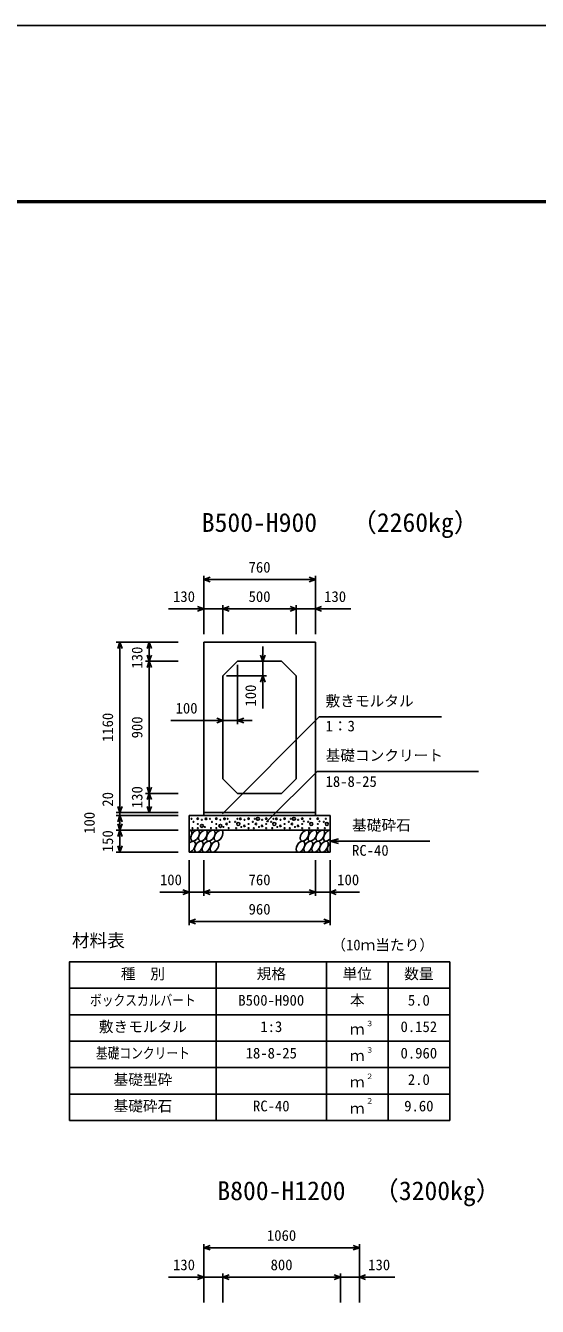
# Model space of a CAD drawing. Units: millimetres, scale not verified. Extents: x -50400 to 50400, y -17820 to 17820.
# Drawn here: x 5366 to 8852, y 9099 to 17820 of the extents above; entities that cross this region are included whole.
import ezdxf
from ezdxf.enums import TextEntityAlignment as Align

# ---------------------------------------------------------------- set-up
doc = ezdxf.new("R2010")
doc.units = ezdxf.units.MM
doc.header["$LTSCALE"] = 60
for name, color, linetype, lineweight in [('0-0_DIM', 7, 'Continuous', 25), ('0-1_Defpoints', 5, 'Continuous', 25), ('0-2_HATCH', 6, 'Continuous', 25), ('0-3_HYO', 3, 'Continuous', 25), ('0-4_HYO2', 4, 'Continuous', 25), ('0-5_OUTLINE', 3, 'Continuous', 25), ('0-7_TXT', 7, 'Continuous', 25), ('0-8_WAKU', 3, 'Continuous', 25)]:
    doc.layers.add(name, color=color, linetype=linetype, lineweight=lineweight)
doc.styles.add('ＭＳ ゴシック', font='')
doc.styles.get('ＭＳ ゴシック').set_extended_font_data('MS Gothic')

msp = doc.modelspace()

# ---------------------------------------------------------------- linework, layer by layer
at = {"layer": '0-0_DIM'}
for p, q in [((6579.98, 14073.78), (6579.98, 13676.89)), ((7339.98, 14048.78), (6579.98, 14048.78)), ((7339.98, 14073.78), (7339.98, 13676.89)), ((6709.98, 13873.78), (6709.98, 13676.89)), ((7209.98, 13873.78), (7209.98, 13676.89)), ((6339.24, 13848.78), (6579.98, 13848.78)), ((6709.98, 13848.78), (6579.98, 13848.78)), ((7209.98, 13848.78), (6709.98, 13848.78)), ((7209.98, 13848.78), (7339.98, 13848.78)), ((7580.73, 13848.78), (7339.98, 13848.78)), ((5983.88, 13621.89), (6404.98, 13621.89)), ((6008.88, 12461.89), (6008.88, 13621.89)), ((6208.88, 13621.89), (6208.88, 13491.89)), ((6982.46, 13591.89), (6982.46, 13491.89)), ((6183.88, 13491.89), (6404.98, 13491.89)), ((6208.88, 13491.89), (6208.88, 12591.89)), ((6809.98, 13466.89), (6809.98, 13063.87)), ((6982.46, 13391.89), (6982.46, 13491.89)), ((6734.98, 13391.89), (7007.46, 13391.89)), ((6982.46, 13391.89), (6982.46, 13171.01)), ((6355.88, 13088.87), (6709.98, 13088.87)), ((6706.2, 12452.55), (7366.48, 13112.83)), ((6809.98, 13088.87), (6709.98, 13088.87)), ((6809.98, 13088.87), (6909.98, 13088.87)), ((8198.89, 13112.83), (7366.48, 13112.83)), ((7008.01, 12398.16), (7352.07, 12742.22)), ((8451.62, 12742.22), (7352.07, 12742.22)), ((6183.88, 12591.89), (6404.98, 12591.89)), ((6208.88, 12461.89), (6208.88, 12591.89)), ((5983.88, 12461.89), (6404.98, 12461.89)), ((5983.88, 12441.89), (6404.98, 12441.89)), ((6008.88, 12461.89), (6008.88, 12441.89)), ((6008.88, 12441.89), (6008.88, 12341.89)), ((5983.88, 12341.89), (6404.98, 12341.89)), ((6008.88, 12341.89), (6008.88, 12191.89)), ((7439.98, 12266.89), (7497.94, 12282.42)), ((8119.79, 12266.89), (7439.98, 12266.89)), ((7439.98, 12266.89), (7497.94, 12251.36)), ((5983.88, 12191.89), (6404.98, 12191.89)), ((6479.98, 11695.28), (6479.98, 12136.89)), ((6579.98, 11895.28), (6579.98, 12136.89)), ((7339.98, 11895.28), (7339.98, 12136.89)), ((7339.98, 11895.28), (7339.98, 12136.89)), ((7439.98, 11695.28), (7439.98, 12136.89)), ((6280.44, 11920.28), (6479.98, 11920.28)), ((6579.98, 11920.28), (6479.98, 11920.28)), ((7339.98, 11920.28), (6579.98, 11920.28)), ((7439.98, 11920.28), (7339.98, 11920.28)), ((7639.53, 11920.28), (7439.98, 11920.28)), ((7439.98, 11720.28), (6479.98, 11720.28)), ((6579.98, 9523.78), (6579.98, 9126.89)), ((7639.98, 9523.78), (7639.98, 9126.89)), ((7639.98, 9498.78), (6579.98, 9498.78)), ((6339.24, 9298.78), (6579.98, 9298.78)), ((6709.98, 9298.78), (6579.98, 9298.78)), ((6709.98, 9323.78), (6709.98, 9126.89)), ((7509.98, 9298.78), (6709.98, 9298.78)), ((7509.98, 9323.78), (7509.98, 9126.89)), ((7509.98, 9298.78), (7639.98, 9298.78)), ((7880.73, 9298.78), (7639.98, 9298.78))]:
    msp.add_line(p, q, dxfattribs=at)
for points in [[(6622.27, 14064.17), (6579.98, 14048.78), (6622.27, 14033.39)], [(7297.7, 14064.17), (7339.98, 14048.78), (7297.7, 14033.39)], [(6537.7, 13864.17), (6579.98, 13848.78), (6537.7, 13833.39)], [(6752.27, 13864.17), (6709.98, 13848.78), (6752.27, 13833.39)], [(7167.7, 13864.17), (7209.98, 13848.78), (7167.7, 13833.39)], [(7382.27, 13864.17), (7339.98, 13848.78), (7382.27, 13833.39)], [(6024.27, 13579.6), (6008.88, 13621.89), (5993.49, 13579.6)], [(6224.27, 13579.6), (6208.88, 13621.89), (6193.49, 13579.6)], [(6224.27, 13534.17), (6208.88, 13491.89), (6193.49, 13534.17)], [(6997.85, 13534.17), (6982.46, 13491.89), (6967.07, 13534.17)], [(6224.27, 13449.6), (6208.88, 13491.89), (6193.49, 13449.6)], [(6997.85, 13349.6), (6982.46, 13391.89), (6967.07, 13349.6)], [(6667.7, 13104.26), (6709.98, 13088.87), (6667.7, 13073.48)], [(6852.27, 13104.26), (6809.98, 13088.87), (6852.27, 13073.48)], [(6224.27, 12634.17), (6208.88, 12591.89), (6193.49, 12634.17)], [(6224.27, 12549.6), (6208.88, 12591.89), (6193.49, 12549.6)], [(6024.27, 12504.17), (6008.88, 12461.89), (5993.49, 12504.17)], [(6224.27, 12504.17), (6208.88, 12461.89), (6193.49, 12504.17)], [(6024.27, 12399.6), (6008.88, 12441.89), (5993.49, 12399.6)], [(6024.27, 12384.17), (6008.88, 12341.89), (5993.49, 12384.17)], [(6024.27, 12299.6), (6008.88, 12341.89), (5993.49, 12299.6)], [(6024.27, 12234.17), (6008.88, 12191.89), (5993.49, 12234.17)], [(6437.7, 11935.67), (6479.98, 11920.28), (6437.7, 11904.88)], [(6622.27, 11935.67), (6579.98, 11920.28), (6622.27, 11904.88)], [(7297.7, 11935.67), (7339.98, 11920.28), (7297.7, 11904.88)], [(7482.27, 11935.67), (7439.98, 11920.28), (7482.27, 11904.88)], [(6522.27, 11735.67), (6479.98, 11720.28), (6522.27, 11704.88)], [(7397.7, 11735.67), (7439.98, 11720.28), (7397.7, 11704.88)], [(6622.27, 9514.17), (6579.98, 9498.78), (6622.27, 9483.39)], [(7597.7, 9514.17), (7639.98, 9498.78), (7597.7, 9483.39)], [(6537.7, 9314.17), (6579.98, 9298.78), (6537.7, 9283.39)], [(6752.27, 9314.17), (6709.98, 9298.78), (6752.27, 9283.39)], [(7467.7, 9314.17), (7509.98, 9298.78), (7467.7, 9283.39)], [(7682.27, 9314.17), (7639.98, 9298.78), (7682.27, 9283.39)]]:
    msp.add_lwpolyline(points, dxfattribs=at)
at = {"layer": '0-1_Defpoints'}
msp.add_lwpolyline([(0, -17820), (50400, -17820), (50400, 17820), (0, 17820)], close=True, dxfattribs=at)
at = {"layer": '0-2_HATCH'}
for centre, radius in [((6495.95, 12419.07), 2.5), ((6509.97, 12398.05), 2.5), ((6538.84, 12419.94), 5), ((6538.84, 12384.05), 2.5), ((6566.88, 12412.06), 2.5), ((6594.92, 12419.07), 5), ((6622.05, 12419.07), 2.5), ((6636.07, 12398.05), 2.5), ((6664.95, 12419.94), 5), ((6664.95, 12384.05), 2.5), ((6692.99, 12412.06), 2.5), ((6721.02, 12419.07), 5), ((6735.04, 12384.05), 5), ((6742.05, 12419.07), 2.5), ((6756.07, 12398.05), 2.5), ((6793.89, 12398.05), 2.5), ((6814.92, 12384.05), 10), ((6807.91, 12419.07), 2.5), ((6828.94, 12419.07), 5), ((6856.98, 12412.06), 2.5), ((6885.01, 12419.94), 5), ((6885.01, 12384.05), 2.5), ((6913.89, 12398.05), 2.5), ((6927.91, 12419.07), 2.5), ((6934.92, 12384.05), 5), ((6948.94, 12419.07), 10), ((6976.98, 12412.06), 2.5), ((7005.01, 12419.94), 5), ((7005.01, 12384.05), 2.5), ((7016.35, 12402.37), 2.5), ((7039.11, 12398.05), 2.5), ((7060.14, 12384.05), 10), ((7053.13, 12419.07), 2.5), ((7074.16, 12419.07), 5), ((7102.2, 12412.06), 2.5), ((7130.24, 12419.94), 5), ((7130.24, 12384.05), 2.5), ((7159.11, 12398.05), 2.5), ((7173.13, 12419.07), 2.5), ((7180.14, 12384.05), 5), ((7194.16, 12419.07), 10), ((7222.2, 12412.06), 2.5), ((7250.24, 12419.94), 5), ((7250.24, 12384.05), 2.5), ((7261.58, 12402.37), 2.5), ((7291.04, 12398.05), 2.5), ((7312.07, 12384.05), 10), ((7305.06, 12419.07), 2.5), ((7356.34, 12419.94), 5), ((7356.34, 12384.05), 2.5), ((7367.68, 12402.37), 2.5), ((7397.14, 12398.05), 2.5), ((7418.17, 12384.05), 10), ((7411.16, 12419.07), 2.5), ((6502.96, 12356.04), 2.5), ((6538.84, 12356.04), 2.5), ((6566.88, 12370.92), 10), ((6587.91, 12363.91), 2.5), ((6629.06, 12356.04), 2.5), ((6664.95, 12356.04), 2.5), ((6692.99, 12370.92), 10), ((6714.01, 12363.91), 2.5), ((6749.06, 12356.04), 2.5), ((6800.9, 12356.04), 2.5), ((6835.95, 12363.91), 2.5), ((6856.98, 12370.92), 5), ((6885.01, 12356.04), 2.5), ((6920.9, 12356.04), 2.5), ((6955.95, 12363.91), 2.5), ((6976.98, 12370.92), 5), ((7005.01, 12356.04), 2.5), ((7046.12, 12356.04), 2.5), ((7081.17, 12363.91), 2.5), ((7102.2, 12370.92), 5), ((7130.24, 12356.04), 2.5), ((7166.12, 12356.04), 2.5), ((7201.17, 12363.91), 2.5), ((7222.2, 12370.92), 5), ((7250.24, 12356.04), 2.5), ((7298.05, 12356.04), 2.5), ((7356.34, 12356.04), 2.5), ((7404.15, 12356.04), 2.5)]:
    msp.add_circle(centre, radius, dxfattribs=at)
for centre, start_param, end_param in [((6467.62, 12304.37), 4.385593, 6.6745444), ((7426.12, 12304.37), 0.3357715, 4.4411806), ((6492.94, 12229.38), 3.5111464, 7.548991), ((7451.44, 12229.38), 1.2110787, 3.5658734)]:
    msp.add_ellipse(centre, major_axis=(21.81, 35.31), ratio=0.5792, start_param=start_param, end_param=end_param, dxfattribs=at)
for centre in [(6520.83, 12304.37), (6574.03, 12304.37), (6627.24, 12304.37), (6680.45, 12304.37), (7266.5, 12304.37), (7319.71, 12304.37), (7372.91, 12304.37), (6546.15, 12229.38), (6599.35, 12229.38), (6652.56, 12229.38), (7238.61, 12229.38), (7291.82, 12229.38), (7345.03, 12229.38), (7398.23, 12229.38)]:
    msp.add_ellipse(centre, major_axis=(21.81, 35.31), ratio=0.5792, dxfattribs=at)
at = {"layer": '0-3_HYO'}
for p, q in [((6664.98, 11445.28), (6664.98, 10365.28)), ((7414.98, 11445.28), (7414.98, 10365.28)), ((7834.98, 11445.28), (7834.98, 10365.28)), ((5664.98, 11265.28), (8254.98, 11265.28))]:
    msp.add_line(p, q, dxfattribs=at)
msp.add_lwpolyline([(5664.98, 10365.28), (8254.98, 10365.28), (8254.98, 11445.28), (5664.98, 11445.28)], close=True, dxfattribs=at)
at = {"layer": '0-4_HYO2'}
for p, q in [((5664.98, 11085.28), (8254.98, 11085.28)), ((5664.98, 10905.28), (8254.98, 10905.28)), ((5664.98, 10725.28), (8254.98, 10725.28)), ((5664.98, 10545.28), (8254.98, 10545.28))]:
    msp.add_line(p, q, dxfattribs=at)
at = {"layer": '0-5_OUTLINE'}
for p, q in [((6579.98, 13621.89), (6579.98, 12441.89)), ((7339.98, 13621.89), (6579.98, 13621.89)), ((7339.98, 12441.89), (7339.98, 13621.89)), ((6809.98, 13491.89), (7109.98, 13491.89)), ((7209.98, 13391.89), (7109.98, 13491.89)), ((7209.98, 12691.89), (7209.98, 13391.89)), ((6809.98, 12591.89), (6709.98, 12691.89)), ((7209.98, 12691.89), (7109.98, 12591.89)), ((6809.98, 12591.89), (7109.98, 12591.89)), ((6479.98, 12441.89), (6479.98, 12191.89)), ((6479.98, 12441.89), (7439.98, 12441.89)), ((7339.98, 12461.89), (6579.98, 12461.89)), ((7439.98, 12441.89), (7439.98, 12191.89)), ((6479.98, 12341.89), (7439.98, 12341.89)), ((6479.98, 12191.89), (7439.98, 12191.89))]:
    msp.add_line(p, q, dxfattribs=at)
msp.add_lwpolyline([(6709.98, 12691.89), (6709.98, 13391.89), (6809.98, 13491.89)], dxfattribs=at)
at = {"layer": '0-8_WAKU', "lineweight": 50}
msp.add_lwpolyline([(1200, -16620), (49200, -16620), (49200, 16620), (1200, 16620)], close=True, dxfattribs=at)

# ---------------------------------------------------------------- texts
at = {"layer": '0-0_DIM', "style": 'ＭＳ ゴシック'}
for s, p in [('760', (6884.98, 14073.78)), ('130', (6370.34, 13873.78)), ('500', (6884.98, 13873.78)), ('130', (7399.62, 13873.78)), ('敷きモルタル', (7409.33, 13162.83)), ('100', (6387.84, 13113.87)), ('1：3', (7409.33, 12992.72)), ('基礎コンクリート', (7409.33, 12792.22)), ('18-8-25', (7409.33, 12614.59)), ('基礎砕石', (7589.72, 12316.89)), ('RC-40', (7589.72, 12145.51)), ('100', (6281.34, 11945.28)), ('760', (6884.98, 11945.28)), ('100', (7488.62, 11945.28)), ('960', (6884.98, 11745.28)), ('1060', (7009.98, 9523.78)), ('130', (6370.34, 9323.78)), ('800', (7034.98, 9323.78)), ('130', (7699.62, 9323.78))]:
    msp.add_text(s, height=73.31, dxfattribs=at).set_placement(p, align=Align.BOTTOM_LEFT)
for s, p in [('130', (6183.88, 13441.89)), ('100', (6957.46, 13183.39)), ('1160', (5983.88, 12941.89)), ('900', (6183.88, 12966.89)), ('20', (5983.88, 12501.96)), ('130', (6183.88, 12491.89)), ('100', (5858.88, 12316.89)), ('150', (5983.88, 12191.89))]:
    msp.add_text(s, height=73.31, rotation=90, dxfattribs=at).set_placement(p, align=Align.BOTTOM_LEFT)
at = {"layer": '0-7_TXT', "style": 'ＭＳ ゴシック'}
for s, height, p in [('B500-H900', 128.3, (6566.23, 14334.39)), ('（2260kg）', 128.3, (7583.57, 14334.39)), ('材料表', 87.98, (5681.65, 11520.28)), ('（10ｍ当たり）', 73.31, (7448.31, 11501.94)), ('種\u3000別', 73.31, (6014.98, 11305.28)), ('規格', 73.31, (6939.98, 11305.28)), ('単位', 73.31, (7524.98, 11305.28)), ('数量', 73.31, (7944.98, 11305.28)), ('B500-H900', 73.31, (6814.98, 11125.28)), ('本', 73.31, (7574.98, 11125.28)), ('5.0', 73.31, (7969.98, 11125.28)), ('敷きモルタル', 73.31, (5864.98, 10945.28)), ('1:3', 73.31, (6964.98, 10945.28)), ('ｍ', 73.31, (7574.98, 10928.61)), ('３', 36.66, (7684.22, 10995.89)), ('0.152', 73.31, (7919.98, 10945.28)), ('18-8-25', 73.31, (6864.98, 10765.28)), ('ｍ', 73.31, (7574.98, 10748.61)), ('３', 36.66, (7684.22, 10815.89)), ('0.960', 73.31, (7919.98, 10765.28)), ('基礎型砕', 73.31, (5964.98, 10585.28)), ('ｍ', 73.31, (7574.98, 10568.61)), ('２', 36.66, (7684.22, 10635.89)), ('2.0', 73.31, (7969.98, 10585.28)), ('基礎砕石', 73.31, (5964.98, 10405.28)), ('RC-40', 73.31, (6914.98, 10405.28)), ('ｍ', 73.31, (7574.98, 10388.61)), ('２', 36.66, (7684.22, 10469.22)), ('9.60', 73.31, (7944.98, 10405.28)), ('B800-H1200', 128.3, (6672.48, 9784.39)), ('（3200kg）', 128.3, (7733.57, 9784.39))]:
    msp.add_text(s, height=height, dxfattribs=at).set_placement(p, align=Align.BOTTOM_LEFT)
at = {"layer": '0-7_TXT', "style": 'ＭＳ ゴシック', "width": 0.8}
for s, p in [('ボックスカルバート', (5804.98, 11125.28)), ('基礎コンクリート', (5844.98, 10765.28))]:
    msp.add_text(s, height=73.31, dxfattribs=at).set_placement(p, align=Align.BOTTOM_LEFT)

doc.saveas('drawing.dxf')
